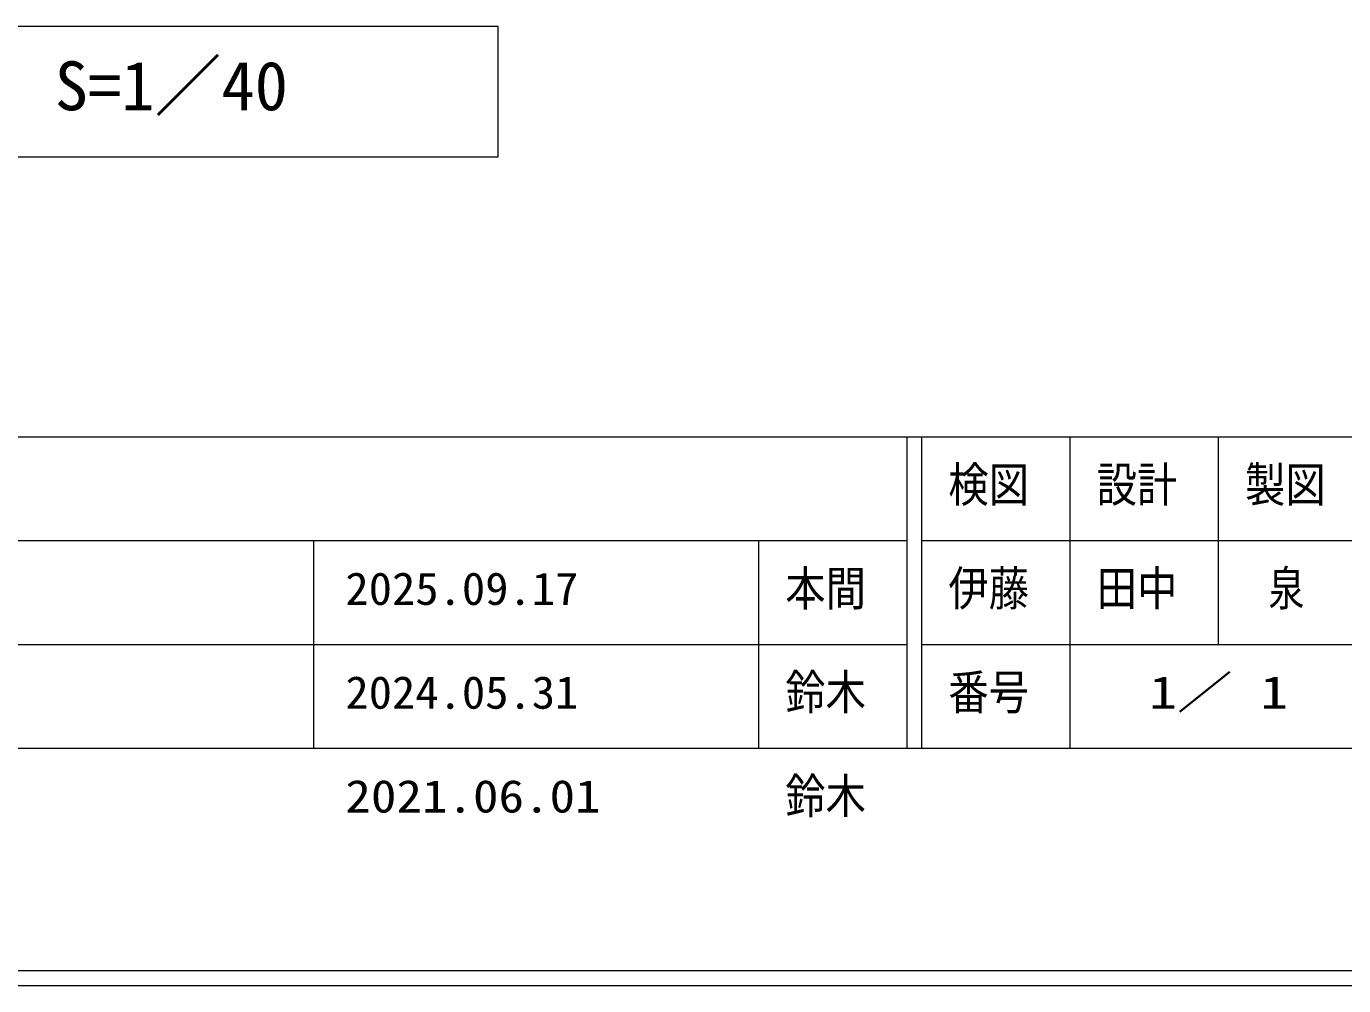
# Model space of a CAD drawing. Units: millimetres at full size, sheet at 1:20; details may follow other scales. Extents: x 10 to 16810, y -20 to 11900.
# Drawn here: x 3995 to 7548, y -20 to 2567 of the extents above; entities that cross this region are included whole.
import ezdxf
from ezdxf.enums import TextEntityAlignment as Align

# ---------------------------------------------------------------- set-up
doc = ezdxf.new("R2010")
doc.units = ezdxf.units.MM
doc.header["$LTSCALE"] = 20
for name, color, linetype, lineweight in [('DEFPOINTS_3', 7, 'Continuous', 0), ('LY_2', 7, 'Continuous', 0), ('LY_5', 2, 'Continuous', 18)]:
    doc.layers.add(name, color=color, linetype=linetype, lineweight=lineweight)
doc.layers.add('LY_4', color=7, linetype='Continuous')
doc.styles.add('ＭＳ ゴシック', font='')
doc.styles.get('ＭＳ ゴシック').set_extended_font_data('MS Gothic')

msp = doc.modelspace()

# ---------------------------------------------------------------- linework, layer by layer
at = {"layer": 'DEFPOINTS_3'}
msp.add_line((10, 20.29), (16810, 20.29), dxfattribs=at)
at = {"layer": 'LY_2'}
for p, q in [((710, 1460.29), (16110, 1460.29)), ((6370, 1460.29), (6370, 620.29)), ((6410, 1460.29), (6410, 620.29)), ((6810, 1460.29), (6810, 900.29)), ((7210, 1460.29), (7210, 900.29)), ((710, 1180.29), (6370, 1180.29)), ((4770, 1180.29), (4770, 620.29)), ((5970, 1180.29), (5970, 620.29)), ((6410, 1180.29), (8610, 1180.29)), ((710, 900.29), (6370, 900.29)), ((6410, 900.29), (16110, 900.29)), ((6810, 900.29), (6810, 620.29)), ((710, 620.29), (16110, 620.29))]:
    msp.add_line(p, q, dxfattribs=at)
at = {"layer": 'LY_5', "color": 7}
for p, q in [((5267.57, 2567.22), (3355.57, 2567.22)), ((5267.57, 2215.22), (5267.57, 2567.22)), ((3355.57, 2215.22), (5267.57, 2215.22))]:
    msp.add_line(p, q, dxfattribs=at)
at = {"layer": 'LY_5', "color": 7, "lineweight": 0}
msp.add_line((50.08, -20.29), (16769.92, -20.29), dxfattribs=at)

# ---------------------------------------------------------------- texts
at = {"layer": 'LY_2', "style": 'ＭＳ ゴシック', "width": 0.85}
for s, p in [('検図', (6482, 1256.29)), ('設計', (6882, 1256.29)), ('製図', (7282, 1256.29)), ('番号', (6482, 696.29))]:
    msp.add_text(s, height=93.84, dxfattribs=at).set_placement(p, align=Align.BOTTOM_LEFT)
at = {"layer": 'LY_4', "style": 'ＭＳ ゴシック'}
for s, height, width, p in [('伊藤', 93.84, 0.85, (6482, 976.29)), ('田中', 93.84, 0.85, (6882, 976.29)), ('泉', 93.84, 0.75, (7346, 976.29)), ('鈴木', 93.84, 0.85, (6042, 696.29)), ('1／ 1', 87.98, 1.25, (7023.71, 700.29)), ('2024.05.31', 87.98, 1.05, (4855.71, 700.29)), ('2021.06.01', 87.98, 1.15, (4855.71, 420.29)), ('鈴木', 93.84, 0.85, (6042, 416.29))]:
    msp.add_text(s, height=height, dxfattribs=dict(at, width=width)).set_placement(p, align=Align.BOTTOM_LEFT)
at = {"layer": 'LY_5', "color": 7, "style": 'ＭＳ ゴシック'}
msp.add_text('立面図 S=1／40', height=132, dxfattribs=at).set_placement((3441.87, 2301.22), align=Align.BOTTOM_LEFT)
for s, height, width, p in [('本間', 93.84, 0.85, (6042, 976.29)), ('2025.09.17', 87.98, 1.05, (4855.71, 980.29))]:
    msp.add_text(s, height=height, dxfattribs=dict(at, width=width)).set_placement(p, align=Align.BOTTOM_LEFT)

doc.saveas('drawing.dxf')
